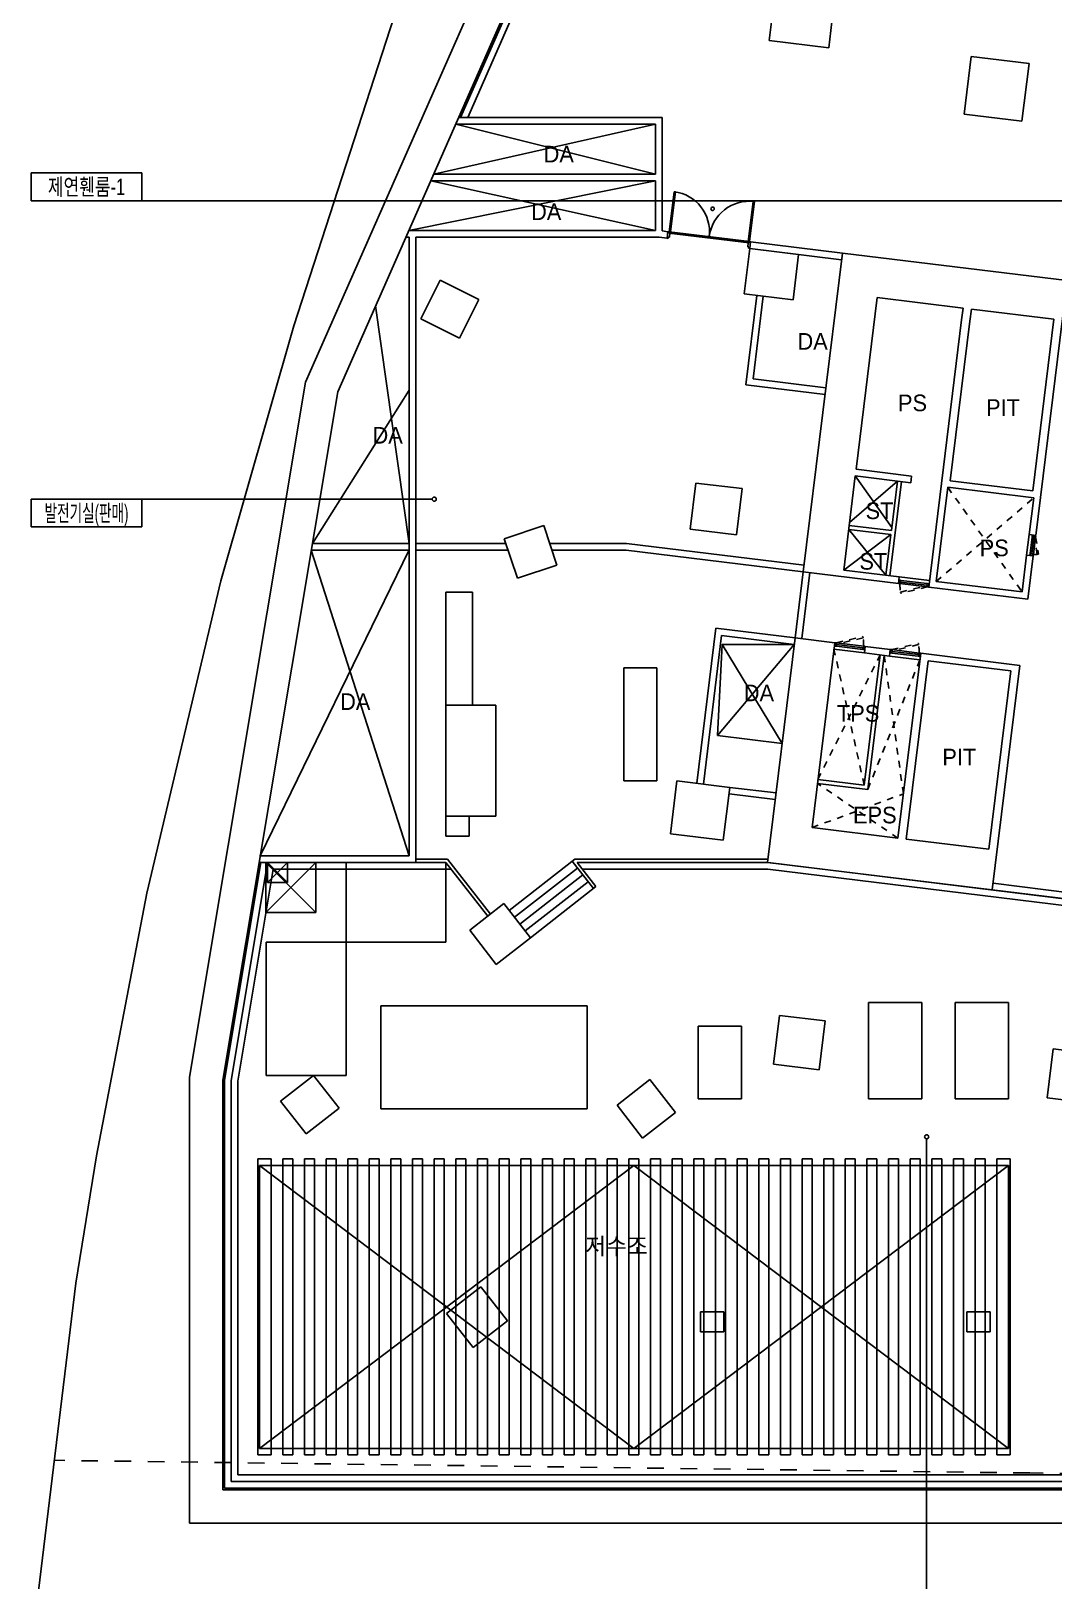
# Model space of a CAD drawing. Header units: millimetres. Extents: x -7718 to 421089, y 87466 to 341395.
# Drawn here: x 70940 to 101672, y 148122 to 194709 of the extents above; entities that cross this region are included whole.
import ezdxf
from ezdxf.enums import TextEntityAlignment as Align

# ---------------------------------------------------------------- set-up
doc = ezdxf.new("R2010")
doc.units = ezdxf.units.MM
doc.header["$LTSCALE"] = 200
doc.header["$MEASUREMENT"] = 0
doc.linetypes.add('HIDDEN', pattern=[2, 1, -1])
for name, color, linetype in [('e-plan', 9, 'CONTINUOUS'), ('e-room-box', 7, 'CONTINUOUS'), ('e-text', 6, 'CONTINUOUS')]:
    doc.layers.add(name, color=color, linetype=linetype)
doc.styles.add('kiahn', font='HY울릉도L.TTF')
doc.styles.add('돋움', font='Dotum.ttf')

msp = doc.modelspace()

# ---------------------------------------------------------------- linework, layer by layer
at = {"layer": 'e-plan'}
for p, q in [((79188, 184153), (96652, 223795)), ((80154, 183865), (97534, 223317)), ((83840, 192109), (90977, 208309)), ((84059, 192109), (91196, 208309)), ((93246, 195466), (93118, 194424)), ((94904, 194205), (95032, 195247)), ((81849, 195142), (78832, 185847)), ((93118, 194424), (94904, 194205)), ((99185, 193946), (98971, 192209)), ((100922, 193733), (99185, 193946)), ((100708, 191996), (100922, 193733)), ((89903, 192109), (83786, 192109)), ((89903, 188698), (89903, 192109)), ((98971, 192209), (100708, 191996)), ((83037, 190409), (89703, 191909)), ((89703, 190409), (83698, 191909)), ((89703, 191909), (83698, 191909)), ((89703, 190409), (89703, 191909)), ((89703, 190209), (82288, 188709)), ((82949, 190209), (89703, 188709)), ((89703, 190209), (82949, 190209)), ((89703, 190409), (83037, 190409)), ((89703, 188709), (89703, 190209)), ((90109, 188673), (90257, 189879)), ((90297, 189874), (90149, 188668)), ((90257, 189879), (90297, 189874)), ((92630, 189588), (92482, 188382)), ((92521, 188377), (92670, 189583)), ((92670, 189583), (92630, 189588)), ((89703, 188709), (82288, 188709)), ((90075, 188677), (89903, 188698)), ((90050, 188479), (90075, 188677)), ((90075, 188677), (90050, 188479)), ((90109, 188673), (90075, 188677)), ((82303, 188509), (82200, 188509)), ((82303, 188509), (82303, 169919)), ((82503, 188509), (82503, 169721)), ((89806, 188509), (82503, 188509)), ((90050, 188479), (89806, 188509)), ((90050, 188479), (90085, 188474)), ((90085, 188474), (90089, 188514)), ((90089, 188514), (90117, 188511)), ((90104, 188633), (90109, 188673)), ((90104, 188633), (92517, 188337)), ((90132, 188630), (90104, 188633)), ((90109, 188673), (92521, 188377)), ((90149, 188668), (90109, 188673)), ((90117, 188511), (90132, 188630)), ((92474, 188221), (92489, 188340)), ((92502, 188218), (92474, 188221)), ((92482, 188382), (92521, 188377)), ((92489, 188340), (92517, 188337)), ((92497, 188178), (92502, 188218)), ((92517, 188337), (92521, 188377)), ((92521, 188377), (92556, 188373)), ((92531, 188174), (92556, 188372)), ((92556, 188373), (92531, 188174)), ((95315, 188034), (92556, 188372)), ((92363, 186804), (92531, 188174)), ((92531, 188174), (92497, 188178)), ((95291, 187835), (92531, 188174)), ((92531, 188174), (94000, 187994)), ((94000, 187994), (93832, 186624)), ((94139, 178456), (95315, 188034)), ((95315, 188034), (102064, 187205)), ((83227, 187220), (82646, 186056)), ((84390, 186640), (83227, 187220)), ((101124, 179547), (102064, 187205)), ((82303, 179309), (81292, 186448)), ((83810, 185476), (84390, 186640)), ((93832, 186624), (92363, 186804)), ((92740, 186758), (92411, 184078)), ((92939, 186734), (92634, 184252)), ((95726, 181535), (96360, 186696)), ((96360, 186696), (98941, 186380)), ((98898, 186029), (98941, 186380)), ((99144, 185989), (99189, 186349)), ((99189, 186349), (101670, 186044)), ((82646, 186056), (83810, 185476)), ((97911, 177993), (98898, 186029)), ((98555, 181188), (99144, 185989)), ((101036, 180883), (101670, 186044)), ((78832, 185847), (76644, 178178)), ((79188, 184153), (75703, 163262)), ((94794, 183786), (92411, 184078)), ((94818, 183984), (92634, 184252)), ((80154, 183865), (76703, 163179)), ((82303, 183912), (79394, 179309)), ((95355, 178508), (95702, 181337)), ((95702, 181337), (97369, 181132)), ((96800, 179781), (95702, 181337)), ((95726, 181535), (97394, 181330)), ((97369, 181132), (97394, 181330)), ((90915, 181123), (90745, 179734)), ((92305, 180953), (90915, 181123)), ((92134, 179563), (92305, 180953)), ((95530, 179937), (96972, 181181)), ((96744, 178337), (97091, 181166)), ((96790, 179692), (96972, 181181)), ((98134, 178167), (98481, 180995)), ((98481, 180995), (101062, 180679)), ((98555, 181188), (101036, 180883)), ((100926, 179572), (101062, 180679)), ((86342, 179844), (85157, 179447)), ((86739, 178658), (86342, 179844)), ((95519, 179848), (96790, 179692)), ((85157, 179447), (85554, 178262)), ((90745, 179734), (92134, 179563)), ((96775, 179573), (95355, 178508)), ((95504, 179729), (96625, 178352)), ((95504, 179729), (96775, 179573)), ((96625, 178352), (96775, 179573)), ((100850, 178956), (100926, 179572)), ((100926, 179572), (101124, 179547)), ((101018, 179500), (100957, 179004)), ((101067, 179494), (101006, 178998)), ((101020, 179515), (101018, 179500)), ((101018, 179500), (101067, 179494)), ((101024, 179550), (101020, 179515)), ((101123, 179538), (101024, 179550)), ((101119, 179503), (101054, 178977)), ((101067, 179494), (101069, 179509)), ((101069, 179509), (101119, 179503)), ((101119, 179503), (101123, 179538)), ((77827, 169919), (82303, 179115)), ((82303, 179109), (79361, 179109)), ((79361, 179109), (82303, 169919)), ((82303, 179309), (79394, 179309)), ((85203, 179309), (82503, 179309)), ((85270, 179109), (82503, 179109)), ((88833, 179309), (86521, 179309)), ((88821, 179109), (86588, 179109)), ((94139, 178456), (88821, 179109)), ((94163, 178654), (88833, 179309)), ((100850, 178956), (100714, 177850)), ((100850, 178956), (101049, 178932)), ((101049, 178932), (100888, 177627)), ((100951, 178954), (100955, 178989)), ((101050, 178942), (100951, 178954)), ((100955, 178989), (100957, 179004)), ((100957, 179004), (101006, 178998)), ((101006, 178998), (101005, 178983)), ((101005, 178983), (101054, 178977)), ((101054, 178977), (101050, 178942)), ((85554, 178262), (86739, 178658)), ((94139, 178456), (93895, 176471)), ((94338, 178431), (94094, 176446)), ((94139, 178456), (96998, 178105)), ((95355, 178508), (97022, 178303)), ((76644, 178178), (74422, 168792)), ((96998, 178105), (97022, 178303)), ((97008, 178103), (97020, 178203)), ((97042, 178099), (97008, 178103)), ((97020, 178203), (97054, 178198)), ((97935, 178191), (97022, 178303)), ((97935, 178191), (97022, 178303)), ((97048, 178149), (97042, 178099)), ((97866, 177998), (97042, 178099)), ((97063, 178147), (97048, 178149)), ((97054, 178198), (97069, 178197)), ((97069, 178197), (97063, 178147)), ((97857, 178049), (97063, 178147)), ((97863, 178099), (97069, 178197)), ((97863, 178099), (97857, 178049)), ((97857, 178049), (97872, 178048)), ((97878, 178097), (97863, 178099)), ((97872, 178048), (97866, 177998)), ((97866, 177998), (97901, 177994)), ((97913, 178093), (97878, 178097)), ((97901, 177994), (97913, 178093)), ((97911, 177993), (100888, 177627)), ((98134, 178167), (100714, 177850)), ((83403, 177844), (84203, 177844)), ((83403, 174444), (83403, 177844)), ((84203, 177844), (84203, 174444)), ((91513, 176763), (90940, 172098)), ((93895, 176471), (91513, 176763)), ((91687, 176540), (91139, 172074)), ((91562, 173533), (93871, 176272)), ((91708, 176271), (91562, 173533)), ((93871, 176272), (91687, 176540)), ((93505, 173294), (91708, 176271)), ((93871, 176271), (91708, 176271)), ((93067, 169721), (93895, 176471)), ((93895, 176471), (95086, 176324)), ((94404, 170766), (95086, 176324)), ((95062, 176126), (95062, 176126)), ((95975, 176014), (95062, 176126)), ((95096, 176323), (95084, 176224)), ((95084, 176224), (95119, 176220)), ((95131, 176319), (95096, 176323)), ((95119, 176220), (95134, 176218)), ((95125, 176269), (95131, 176319)), ((95140, 176267), (95125, 176269)), ((95131, 176319), (95955, 176218)), ((95134, 176218), (95140, 176267)), ((95134, 176218), (95928, 176120)), ((95140, 176267), (95934, 176170)), ((95928, 176120), (95934, 176170)), ((95943, 176118), (95928, 176120)), ((95934, 176170), (95949, 176168)), ((95977, 176114), (95943, 176118)), ((95949, 176168), (95955, 176218)), ((95955, 176218), (95990, 176213)), ((96000, 176212), (95975, 176014)), ((95990, 176213), (95977, 176114)), ((96000, 176212), (96754, 176120)), ((96754, 176120), (96730, 175921)), ((96764, 176118), (96752, 176019)), ((96799, 176114), (96764, 176118)), ((96792, 176064), (96799, 176114)), ((96799, 176114), (97622, 176013)), ((95971, 172045), (96452, 175955)), ((96730, 175921), (95975, 176014)), ((96076, 171911), (96571, 175941)), ((96730, 175921), (97643, 175809)), ((96752, 176019), (96786, 176015)), ((96786, 176015), (96801, 176013)), ((96807, 176063), (96792, 176064)), ((96801, 176013), (96807, 176063)), ((96801, 176013), (97595, 175915)), ((96807, 176063), (97601, 175965)), ((96985, 170449), (97667, 176007)), ((97233, 170419), (97891, 175778)), ((97595, 175915), (97601, 175965)), ((97610, 175914), (97595, 175915)), ((97601, 175965), (97616, 175963)), ((97645, 175909), (97610, 175914)), ((97616, 175963), (97622, 176013)), ((97622, 176013), (97657, 176009)), ((97657, 176009), (97645, 175909)), ((97667, 176007), (100645, 175642)), ((97891, 175778), (100372, 175474)), ((99816, 168892), (100645, 175642)), ((88745, 175571), (89745, 175571)), ((88745, 172171), (88745, 175571)), ((89745, 175571), (89745, 172171)), ((99714, 170114), (100372, 175474)), ((84203, 174444), (83403, 174444)), ((93505, 173294), (91562, 173533)), ((89745, 172171), (88745, 172171)), ((90345, 172171), (90150, 170583)), ((91933, 171976), (90345, 172171)), ((91738, 170388), (91933, 171976)), ((91933, 171976), (93323, 171806)), ((94567, 172096), (96076, 171911)), ((94582, 172215), (95971, 172045)), ((91909, 171778), (93298, 171607)), ((90150, 170583), (91738, 170388)), ((94404, 170766), (96985, 170449)), ((97233, 170419), (99714, 170114)), ((77844, 169719), (76753, 163175)), ((78047, 169719), (76953, 163158)), ((76953, 163158), (78047, 169719)), ((82503, 169719), (77794, 169719)), ((82303, 169919), (77827, 169919)), ((79494, 168219), (77994, 169719)), ((77994, 168219), (79494, 169719)), ((79494, 169719), (77994, 169719)), ((77994, 169719), (77994, 168219)), ((78047, 169119), (78647, 169719)), ((78647, 169119), (78047, 169719)), ((78047, 169719), (78647, 169719)), ((78047, 169119), (78047, 169719)), ((78047, 169719), (83405, 169719)), ((78647, 169719), (78647, 169119)), ((79494, 168219), (79494, 169719)), ((80405, 169719), (83405, 169719)), ((80405, 167319), (80405, 169719)), ((82503, 169819), (83453, 169819)), ((82503, 169719), (83405, 169719)), ((83405, 169719), (84664, 168107)), ((83405, 169719), (83405, 167319)), ((83453, 169819), (84743, 168169)), ((85303, 168276), (87277, 169819)), ((87834, 168934), (87194, 169754)), ((93079, 169819), (87277, 169819)), ((93088, 169719), (87348, 169719)), ((87913, 168996), (87348, 169719)), ((87348, 169719), (93088, 169719)), ((93067, 169721), (99816, 168892)), ((93088, 169719), (104779, 168283)), ((77153, 163142), (78217, 169519)), ((78647, 169119), (78047, 169119)), ((78217, 169519), (83561, 169519)), ((85463, 168071), (87354, 169549)), ((85623, 167866), (87514, 169344)), ((85783, 167662), (87674, 169139)), ((87505, 169519), (93076, 169519)), ((93076, 169519), (104556, 168109)), ((74422, 168792), (72905, 160896)), ((85943, 167457), (87913, 168996)), ((99816, 168892), (102198, 168600)), ((99840, 169091), (102222, 168799)), ((77994, 168219), (79494, 168219)), ((85143, 168481), (84118, 167681)), ((85943, 167457), (85143, 168481)), ((78005, 167319), (80405, 167319)), ((78005, 163319), (78005, 167319)), ((83405, 167319), (80405, 167319)), ((80405, 167319), (80405, 163319)), ((84118, 167681), (84919, 166656)), ((84919, 166656), (85943, 167457)), ((81447, 165409), (87647, 165409)), ((81447, 162309), (81447, 165409)), ((87647, 165409), (87647, 162309)), ((96103, 165508), (97703, 165508)), ((96103, 162609), (96103, 165508)), ((97703, 165508), (97703, 162609)), ((98703, 165508), (100303, 165508)), ((98703, 162609), (98703, 165508)), ((100303, 165508), (100303, 162609)), ((93429, 165123), (93249, 163654)), ((94799, 164955), (93429, 165123)), ((94618, 163486), (94799, 164955)), ((90980, 164798), (92280, 164798)), ((90980, 162609), (90980, 164798)), ((92280, 164798), (92280, 162609)), ((101647, 164114), (101467, 162645)), ((103017, 163946), (101647, 164114)), ((93249, 163654), (94618, 163486)), ((75703, 163262), (75703, 149859)), ((76703, 163179), (76703, 150859)), ((76753, 150909), (76753, 163175)), ((76953, 151109), (76953, 163158)), ((76953, 151109), (76953, 163158)), ((77153, 151309), (77153, 163142)), ((80405, 163319), (78005, 163319)), ((79425, 163316), (78440, 162547)), ((80195, 162331), (79425, 163316)), ((89530, 163191), (88545, 162421)), ((90299, 162206), (89530, 163191)), ((92280, 162609), (90980, 162609)), ((97703, 162609), (96103, 162609)), ((100303, 162609), (98703, 162609)), ((101467, 162645), (102837, 162477)), ((78440, 162547), (79210, 161562)), ((79210, 161562), (80195, 162331)), ((87647, 162309), (81447, 162309)), ((88545, 162421), (89314, 161436)), ((89314, 161436), (90299, 162206)), ((72905, 160896), (72288, 157077)), ((77753, 160809), (78153, 160809)), ((77753, 151909), (77753, 160809)), ((78153, 160809), (78153, 151909)), ((78503, 160809), (78803, 160809)), ((78503, 151909), (78503, 160809)), ((78803, 160809), (78803, 151909)), ((79153, 160809), (79453, 160809)), ((79153, 151909), (79153, 160809)), ((79453, 160809), (79453, 151909)), ((79803, 160809), (80103, 160809)), ((79803, 151909), (79803, 160809)), ((80103, 160809), (80103, 151909)), ((80453, 160809), (80753, 160809)), ((80453, 151909), (80453, 160809)), ((80753, 160809), (80753, 151909)), ((81103, 160809), (81403, 160809)), ((81103, 151909), (81103, 160809)), ((81403, 160809), (81403, 151909)), ((81753, 160809), (82053, 160809)), ((81753, 151909), (81753, 160809)), ((82053, 160809), (82053, 151909)), ((82403, 160809), (82703, 160809)), ((82403, 151909), (82403, 160809)), ((82703, 160809), (82703, 151909)), ((83053, 160809), (83353, 160809)), ((83053, 151909), (83053, 160809)), ((83353, 160809), (83353, 151909)), ((83703, 160809), (84003, 160809)), ((83703, 151909), (83703, 160809)), ((84003, 160809), (84003, 151909)), ((84353, 160809), (84653, 160809)), ((84353, 151909), (84353, 160809)), ((84653, 160809), (84653, 151909)), ((85003, 160809), (85303, 160809)), ((85003, 151909), (85003, 160809)), ((85303, 160809), (85303, 151909)), ((85653, 160809), (85953, 160809)), ((85653, 151909), (85653, 160809)), ((85953, 160809), (85953, 151909)), ((86303, 160809), (86603, 160809)), ((86303, 151909), (86303, 160809)), ((86603, 160809), (86603, 151909)), ((86953, 160809), (87253, 160809)), ((86953, 151909), (86953, 160809)), ((87253, 160809), (87253, 151909)), ((87603, 160809), (87903, 160809)), ((87603, 151909), (87603, 160809)), ((87903, 160809), (87903, 151909)), ((88253, 160809), (88553, 160809)), ((88253, 151909), (88253, 160809)), ((88553, 160809), (88553, 151909)), ((89203, 160809), (88903, 160809)), ((88903, 160809), (88903, 151909)), ((89203, 151909), (89203, 160809)), ((89853, 160809), (89553, 160809)), ((89553, 160809), (89553, 151909)), ((89853, 151909), (89853, 160809)), ((90503, 160809), (90203, 160809)), ((90203, 160809), (90203, 151909)), ((90503, 151909), (90503, 160809)), ((91153, 160809), (90853, 160809)), ((90853, 160809), (90853, 151909)), ((91153, 151909), (91153, 160809)), ((91803, 160809), (91503, 160809)), ((91503, 160809), (91503, 151909)), ((91803, 151909), (91803, 160809)), ((92453, 160809), (92153, 160809)), ((92153, 160809), (92153, 151909)), ((92453, 151909), (92453, 160809)), ((93103, 160809), (92803, 160809)), ((92803, 160809), (92803, 151909)), ((93103, 151909), (93103, 160809)), ((93753, 160809), (93453, 160809)), ((93453, 160809), (93453, 151909)), ((93753, 151909), (93753, 160809)), ((94403, 160809), (94103, 160809)), ((94103, 160809), (94103, 151909)), ((94403, 151909), (94403, 160809)), ((95053, 160809), (94753, 160809)), ((94753, 160809), (94753, 151909)), ((95053, 151909), (95053, 160809)), ((95703, 160809), (95403, 160809)), ((95403, 160809), (95403, 151909)), ((95703, 151909), (95703, 160809)), ((96353, 160809), (96053, 160809)), ((96053, 160809), (96053, 151909)), ((96353, 151909), (96353, 160809)), ((97003, 160809), (96703, 160809)), ((96703, 160809), (96703, 151909)), ((97003, 151909), (97003, 160809)), ((97653, 160809), (97353, 160809)), ((97353, 160809), (97353, 151909)), ((97653, 151909), (97653, 160809)), ((98303, 160809), (98003, 160809)), ((98003, 160809), (98003, 151909)), ((98303, 151909), (98303, 160809)), ((98953, 160809), (98653, 160809)), ((98653, 160809), (98653, 151909)), ((98953, 151909), (98953, 160809)), ((99603, 160809), (99303, 160809)), ((99303, 160809), (99303, 151909)), ((99603, 151909), (99603, 160809)), ((100353, 160809), (99953, 160809)), ((99953, 160809), (99953, 151909)), ((100353, 151909), (100353, 160809)), ((77803, 160609), (89053, 152109)), ((89053, 160609), (77803, 152109)), ((100303, 160609), (77803, 160609)), ((77803, 160609), (77803, 152109)), ((89053, 160609), (100303, 152109)), ((100303, 160609), (89053, 152109)), ((100303, 152109), (100303, 160609)), ((72288, 157077), (71034, 146757)), ((84452, 156964), (83427, 156164)), ((85252, 155940), (84452, 156964)), ((83427, 156164), (84228, 155139)), ((84228, 155139), (85252, 155940)), ((78153, 151909), (77753, 151909)), ((77803, 152109), (100303, 152109)), ((78803, 151909), (78503, 151909)), ((79453, 151909), (79153, 151909)), ((80103, 151909), (79803, 151909)), ((80753, 151909), (80453, 151909)), ((81403, 151909), (81103, 151909)), ((82053, 151909), (81753, 151909)), ((82703, 151909), (82403, 151909)), ((83353, 151909), (83053, 151909)), ((84003, 151909), (83703, 151909)), ((84653, 151909), (84353, 151909)), ((85303, 151909), (85003, 151909)), ((85953, 151909), (85653, 151909)), ((86603, 151909), (86303, 151909)), ((87253, 151909), (86953, 151909)), ((87903, 151909), (87603, 151909)), ((88553, 151909), (88253, 151909)), ((88903, 151909), (89203, 151909)), ((89553, 151909), (89853, 151909)), ((90203, 151909), (90503, 151909)), ((90853, 151909), (91153, 151909)), ((91503, 151909), (91803, 151909)), ((92153, 151909), (92453, 151909)), ((92803, 151909), (93103, 151909)), ((93453, 151909), (93753, 151909)), ((94103, 151909), (94403, 151909)), ((94753, 151909), (95053, 151909)), ((95403, 151909), (95703, 151909)), ((96053, 151909), (96353, 151909)), ((96703, 151909), (97003, 151909)), ((97353, 151909), (97653, 151909)), ((98003, 151909), (98303, 151909)), ((98653, 151909), (98953, 151909)), ((99303, 151909), (99603, 151909)), ((99953, 151909), (100353, 151909)), ((113403, 151109), (76953, 151109)), ((113403, 151109), (76953, 151109)), ((113203, 151309), (77153, 151309)), ((193503, 150859), (76703, 150859)), ((113403, 150909), (76753, 150909)), ((192503, 149859), (75703, 149859))]:
    msp.add_line(p, q, dxfattribs=at)
at = {"layer": 'e-plan', "linetype": 'HIDDEN'}
for p, q in [((98481, 180995), (100714, 177850)), ((98134, 178167), (101062, 180679)), ((101080, 179493), (101119, 179503)), ((101171, 178978), (101080, 179493)), ((101119, 179503), (101210, 178986)), ((101210, 178986), (101171, 178978)), ((97060, 177847), (97856, 178037)), ((97866, 177998), (97068, 177808)), ((97856, 178037), (97866, 177998)), ((97068, 177808), (97060, 177847)), ((95971, 172045), (95062, 176126)), ((95131, 176319), (95929, 176509)), ((95141, 176280), (95131, 176319)), ((95937, 176469), (95141, 176280)), ((95929, 176509), (95937, 176469)), ((96799, 176114), (97597, 176304)), ((96808, 176075), (96799, 176114)), ((97605, 176265), (96808, 176075)), ((97597, 176304), (97605, 176265)), ((94582, 172215), (96452, 175955)), ((96076, 171911), (97643, 175809)), ((97148, 171779), (96571, 175941)), ((96985, 170449), (94567, 172096)), ((94404, 170766), (97148, 171779))]:
    msp.add_line(p, q, dxfattribs=at)
at = {"layer": 'e-plan', "ltscale": 100}
for p, q in [((84903, 174444), (83403, 174444)), ((83403, 174444), (83403, 171109)), ((84903, 171109), (84903, 174444)), ((83403, 171109), (84903, 171109))]:
    msp.add_line(p, q, dxfattribs=at)
at = {"layer": 'e-plan', "ltscale": 0.5}
for p, q in [((84103, 171109), (83403, 171109)), ((83403, 171109), (83403, 170509)), ((84103, 170509), (84103, 171109)), ((83403, 170509), (84103, 170509)), ((91053, 156209), (91753, 156209)), ((91053, 155609), (91053, 156209)), ((91753, 156209), (91753, 155609)), ((99053, 156209), (99753, 156209)), ((99053, 155609), (99053, 156209)), ((99753, 156209), (99753, 155609)), ((91753, 155609), (91053, 155609)), ((99753, 155609), (99053, 155609))]:
    msp.add_line(p, q, dxfattribs=at)
at = {"layer": 'e-plan', "linetype": 'HIDDEN', "ltscale": 2.5}
for p, q in [((100950, 151368), (71640, 151749)), ((152341, 150775), (100950, 151368))]:
    msp.add_line(p, q, dxfattribs=at)
at = {"layer": 'e-plan'}
for centre, radius, start, end in [((90109, 188673), 1215, 353, 83), ((92521, 188377), 1215, 83, 173), ((91418, 189364), 50, 23, 203), ((91418, 189364), 50, 203, 23)]:
    msp.add_arc(centre, radius, start, end, dxfattribs=at)
at = {"layer": 'e-plan', "linetype": 'HIDDEN'}
for centre, radius, start, end in [((101107, 179404), 430, 263, 278.6359), ((99038, 178113), 1996, 180.4052, 187.6584), ((93959, 176204), 1996, 0.4052, 7.6585), ((95627, 175999), 1996, 0.4052, 7.6585)]:
    msp.add_arc(centre, radius, start, end, dxfattribs=at)
at = {"layer": 'e-room-box'}
for p, q in [((70940, 190442), (74273, 190442)), ((70940, 189609), (70940, 190442)), ((74273, 190442), (74273, 189609)), ((70940, 189609), (74273, 189609)), ((74273, 189609), (70940, 189609)), ((109260, 189609), (74273, 189609)), ((70940, 180638), (74273, 180638)), ((70940, 179804), (70940, 180638)), ((82991, 180638), (74273, 180638)), ((74273, 180638), (74273, 179804)), ((70940, 179804), (74273, 179804)), ((74273, 179804), (70940, 179804)), ((97845, 161410), (97845, 143042))]:
    msp.add_line(p, q, dxfattribs=at)
for centre, start, end in [((83053, 180638), 0, 180), ((83053, 180638), 180, 0), ((97845, 161472), 90, 270), ((97845, 161472), 270, 90)]:
    msp.add_arc(centre, 62.5, start, end, dxfattribs=at)

# ---------------------------------------------------------------- texts
at = {"layer": 'e-plan', "style": 'kiahn'}
for s, p in [('DA', (87248, 190758)), ('DA', (86872, 189026)), ('DA', (94875, 185130)), ('PS', (97858, 183281)), ('DA', (82109, 182307)), ('ST', (96848, 180038)), ('PS', (100313, 178923)), ('ST', (96662, 178519)), ('DA', (81135, 174302)), ('DA', (93262, 174563)), ('TPS', (96423, 173950)), ('EPS', (96944, 170893))]:
    msp.add_text(s, height=500, dxfattribs=at).set_placement(p, align=Align.RIGHT)
for p in [(100141, 183392), (98827, 172885)]:
    msp.add_text('PIT', height=500, dxfattribs=at).set_placement(p, align=Align.MIDDLE)
msp.add_text('저수조', height=500, dxfattribs=at).set_placement((88531, 158187), align=Align.MIDDLE_CENTER)
at = {"layer": 'e-text', "style": '돋움'}
for s, width, p in [('제연휀룸-1', 0.75, (72607, 190025)), ('발전기실(판매)', 0.6, (72607, 180221))]:
    msp.add_text(s, height=500, dxfattribs=dict(at, width=width)).set_placement(p, align=Align.MIDDLE_CENTER)

doc.saveas('drawing.dxf')
